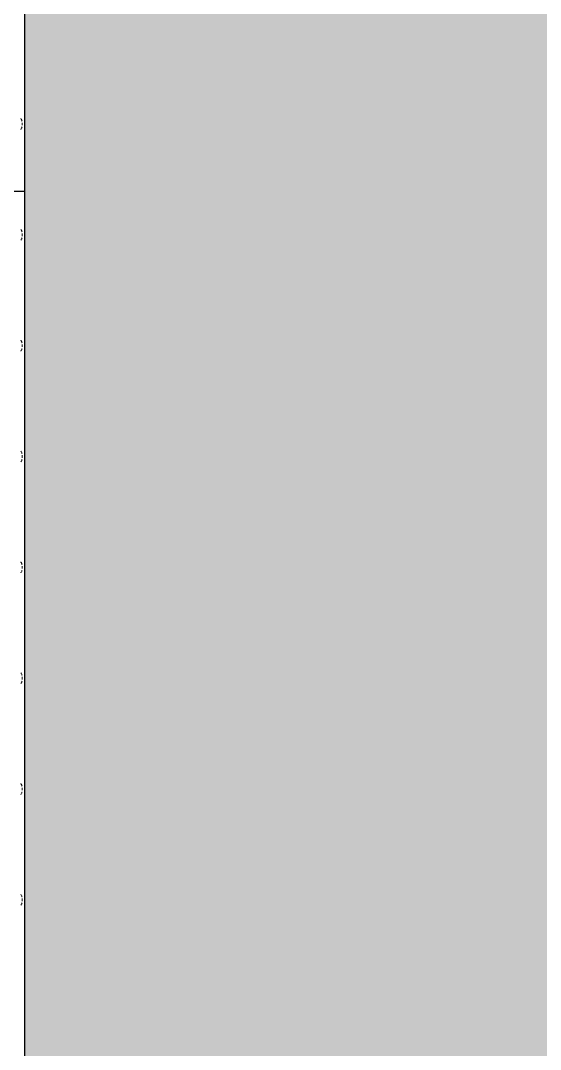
# Model space of a CAD drawing. Header units: inches. Extents: x -4688 to 1542, y -3558 to 978.
# Drawn here: x 464.16 to 479.41, y 584.8 to 614.96 of the extents above; entities that cross this region are included whole.
import ezdxf

# ---------------------------------------------------------------- set-up
doc = ezdxf.new("R2010")
doc.units = ezdxf.units.IN
doc.header["$MEASUREMENT"] = 0
for name, color, linetype, lineweight in [('A-ANNO-NOTE', 131, 'Continuous', 40), ('A-GENM', 13, 'Continuous', 9), ('A-WALL', 113, 'Continuous', 18), ('A-WALL-PATT', 111, 'Continuous', 18)]:
    doc.layers.add(name, color=color, linetype=linetype, lineweight=lineweight)

# ---------------------------------------------------------------- blocks, each defined once
blk = doc.blocks.new('Cast_Iron_Radiator_8182 - Cast_Iron_Radiator_8182-V100-1st Floor Power _ Signal')
at = {"layer": 'A-GENM'}
for p, q in [((-5.787, -4.933), (-5.75, -4.933)), ((-5.75, -4.933), (-5.713, -4.933)), ((-2.537, -4.933), (-2.5, -4.933)), ((-2.5, -4.933), (-2.463, -4.933))]:
    blk.add_line(p, q, dxfattribs=at)
at = {"layer": 'A-GENM', "flags": 128}
for points in [[(-5.886, -4.904), (-5.892, -4.9), (-5.898, -4.896), (-5.904, -4.891), (-5.909, -4.887)], [(-5.838, -4.925), (-5.845, -4.923), (-5.852, -4.921), (-5.859, -4.918), (-5.866, -4.915), (-5.873, -4.912)], [(-5.628, -4.912), (-5.635, -4.915), (-5.642, -4.918), (-5.649, -4.921), (-5.656, -4.924), (-5.663, -4.926)], [(-5.591, -4.887), (-5.597, -4.892), (-5.603, -4.896), (-5.609, -4.901), (-5.615, -4.905)], [(-2.636, -4.904), (-2.642, -4.9), (-2.648, -4.896), (-2.654, -4.891), (-2.659, -4.887)], [(-2.588, -4.925), (-2.595, -4.923), (-2.602, -4.921), (-2.609, -4.918), (-2.616, -4.915), (-2.623, -4.912)], [(-2.378, -4.912), (-2.385, -4.915), (-2.392, -4.918), (-2.399, -4.921), (-2.406, -4.924), (-2.413, -4.926)], [(-2.341, -4.887), (-2.347, -4.892), (-2.353, -4.896), (-2.359, -4.901), (-2.365, -4.905)]]:
    blk.add_lwpolyline(points, dxfattribs=at)
blk = doc.blocks.new('Cast_Iron_Radiator_8182 - Cast_Iron_Radiator_8182-V101-1st Floor Power _ Signal')
at = {"layer": 'A-GENM'}
for p, q in [((-5.787, -4.933), (-5.75, -4.933)), ((-5.75, -4.933), (-5.713, -4.933)), ((-2.537, -4.933), (-2.5, -4.933)), ((-2.5, -4.933), (-2.463, -4.933)), ((0.713, -4.933), (0.75, -4.933)), ((0.75, -4.933), (0.787, -4.933)), ((3.963, -4.933), (4, -4.933)), ((4, -4.933), (4.037, -4.933)), ((7.213, -4.933), (7.25, -4.933)), ((7.25, -4.933), (7.287, -4.933)), ((10.463, -4.933), (10.5, -4.933)), ((10.5, -4.933), (10.537, -4.933)), ((13.713, -4.933), (13.75, -4.933)), ((13.75, -4.933), (13.787, -4.933))]:
    blk.add_line(p, q, dxfattribs=at)
at = {"layer": 'A-GENM', "flags": 128}
for points in [[(-5.886, -4.904), (-5.892, -4.9), (-5.898, -4.896), (-5.904, -4.891), (-5.909, -4.887)], [(-5.838, -4.925), (-5.845, -4.923), (-5.852, -4.921), (-5.859, -4.918), (-5.866, -4.915), (-5.873, -4.912)], [(-5.628, -4.912), (-5.635, -4.915), (-5.642, -4.918), (-5.649, -4.921), (-5.656, -4.924), (-5.663, -4.926)], [(-5.591, -4.887), (-5.597, -4.892), (-5.603, -4.896), (-5.609, -4.901), (-5.615, -4.905)], [(-2.636, -4.904), (-2.642, -4.9), (-2.648, -4.896), (-2.654, -4.891), (-2.659, -4.887)], [(-2.588, -4.925), (-2.595, -4.923), (-2.602, -4.921), (-2.609, -4.918), (-2.616, -4.915), (-2.623, -4.912)], [(-2.378, -4.912), (-2.385, -4.915), (-2.392, -4.918), (-2.399, -4.921), (-2.406, -4.924), (-2.413, -4.926)], [(-2.341, -4.887), (-2.347, -4.892), (-2.353, -4.896), (-2.359, -4.901), (-2.365, -4.905)], [(0.614, -4.904), (0.608, -4.9), (0.602, -4.896), (0.596, -4.891), (0.591, -4.887)], [(0.662, -4.925), (0.655, -4.923), (0.648, -4.921), (0.641, -4.918), (0.634, -4.915), (0.627, -4.912)], [(0.872, -4.912), (0.865, -4.915), (0.858, -4.918), (0.851, -4.921), (0.844, -4.924), (0.837, -4.926)], [(0.909, -4.887), (0.903, -4.892), (0.897, -4.896), (0.891, -4.901), (0.885, -4.905)], [(3.864, -4.904), (3.858, -4.9), (3.852, -4.896), (3.846, -4.891), (3.841, -4.887)], [(3.912, -4.925), (3.905, -4.923), (3.898, -4.921), (3.891, -4.918), (3.884, -4.915), (3.877, -4.912)], [(4.122, -4.912), (4.115, -4.915), (4.108, -4.918), (4.101, -4.921), (4.094, -4.924), (4.087, -4.926)], [(4.159, -4.887), (4.153, -4.892), (4.147, -4.896), (4.141, -4.901), (4.135, -4.905)], [(7.114, -4.904), (7.108, -4.9), (7.102, -4.896), (7.096, -4.891), (7.091, -4.887)], [(7.162, -4.925), (7.155, -4.923), (7.148, -4.921), (7.141, -4.918), (7.134, -4.915), (7.127, -4.912)], [(7.372, -4.912), (7.365, -4.915), (7.358, -4.918), (7.351, -4.921), (7.344, -4.924), (7.337, -4.926)], [(7.409, -4.887), (7.403, -4.892), (7.397, -4.896), (7.391, -4.901), (7.385, -4.905)], [(10.364, -4.904), (10.358, -4.9), (10.352, -4.896), (10.346, -4.891), (10.341, -4.887)], [(10.412, -4.925), (10.405, -4.923), (10.398, -4.921), (10.391, -4.918), (10.384, -4.915), (10.377, -4.912)], [(10.622, -4.912), (10.615, -4.915), (10.608, -4.918), (10.601, -4.921), (10.594, -4.924), (10.587, -4.926)], [(10.659, -4.887), (10.653, -4.892), (10.647, -4.896), (10.641, -4.901), (10.635, -4.905)], [(13.614, -4.904), (13.608, -4.9), (13.602, -4.896), (13.596, -4.891), (13.591, -4.887)], [(13.662, -4.925), (13.655, -4.923), (13.648, -4.921), (13.641, -4.918), (13.634, -4.915), (13.627, -4.912)], [(13.872, -4.912), (13.865, -4.915), (13.858, -4.918), (13.851, -4.921), (13.844, -4.924), (13.837, -4.926)], [(13.909, -4.887), (13.903, -4.892), (13.897, -4.896), (13.891, -4.901), (13.885, -4.905)]]:
    blk.add_lwpolyline(points, dxfattribs=at)

msp = doc.modelspace()

# ---------------------------------------------------------------- hatches: boundary and pattern name
at = {"layer": 'A-WALL-PATT', "lineweight": 9}
h = msp.add_hatch(color=7, dxfattribs=at)
h.paths.add_polyline_path([(480.776, -1.167), (480.776, 123.893), (464.276, 123.893), (464.276, -1.167)], flags=0)
h.paths.add_polyline_path([(480.776, 163.893), (480.776, 167.201), (464.276, 167.201), (464.276, 163.893)], flags=0)
h.paths.add_polyline_path([(464.276, 303.201), (480.776, 303.201), (480.776, 394.759), (464.276, 394.759)], flags=0)
h.paths.add_polyline_path([(464.276, 430.759), (480.776, 430.759), (480.776, 498.759), (464.276, 498.759), (464.276, 441.204)], flags=0)
h.paths.add_polyline_path([(480.776, 534.759), (480.776, 814.521), (464.276, 814.521), (464.276, 534.759)], flags=0)

# ---------------------------------------------------------------- linework, layer by layer
at = {"layer": 'A-ANNO-NOTE', "lineweight": 30}
for p, q in [((464.276, 611.452), (464.276, 608.452)), ((464.276, 609.952), (461.276, 609.952))]:
    msp.add_line(p, q, dxfattribs=at)
at = {"layer": 'A-WALL', "color": 8, "lineweight": 30}
msp.add_line((464.276, 814.521), (464.276, 534.759), dxfattribs=at)

# ---------------------------------------------------------------- block references
at = {"layer": 'A-GENM', "rotation": 90.00000000000017}
for name, p in [('Cast_Iron_Radiator_8182 - Cast_Iron_Radiator_8182-V100-1st Floor Power _ Signal', (459.276, 614.431)), ('Cast_Iron_Radiator_8182 - Cast_Iron_Radiator_8182-V101-1st Floor Power _ Signal', (459.276, 594.931))]:
    msp.add_blockref(name, p, dxfattribs=at)

doc.saveas('drawing.dxf')
